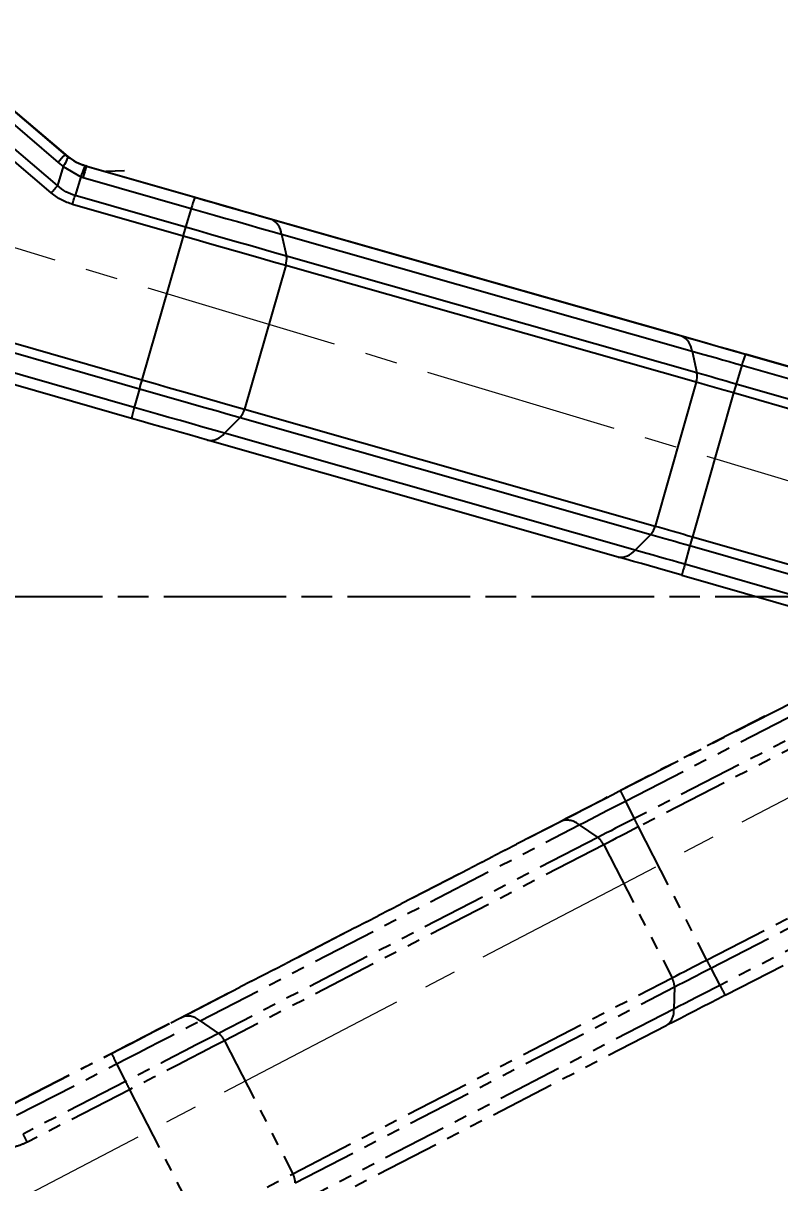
# Model space of a CAD drawing. Header units: millimetres. Extents: x 2180 to 4616, y 795 to 2518.
# Drawn here: x 4154.1 to 4228.2, y 1380.7 to 1494.1 of the extents above; entities that cross this region are included whole.
import ezdxf

# ---------------------------------------------------------------- set-up
doc = ezdxf.new("R2010")
doc.units = ezdxf.units.MM
for name, pattern in [('AM_ISO08W050', [18, 12, -1.5, 3, -1.5]), ('CENTER2', [28.575, 19.05, -3.175, 3.175, -3.175]), ('PHANTOM', [12.7, 6.35, -1.27, 1.27, -1.27, 1.27, -1.27])]:
    doc.linetypes.add(name, pattern=pattern)
for name, color, linetype, lineweight in [('AM_5', 3, 'Continuous', 25), ('AM_7', 4, 'AM_ISO08W050', 25), ('单点划线', 1, 'CENTER2', 13), ('标注', 3, 'Continuous', 13)]:
    doc.layers.add(name, color=color, linetype=linetype, lineweight=lineweight)
doc.styles.add('SLDTEXTSTYLE1', font='txt.shx', dxfattribs={"width": 0.7, "bigfont": 'gbcbig.shx'})
doc.dimstyles.new('SLDDIMSTYLE12$0', dxfattribs={"dimtxt": 12, "dimasz": 10, "dimexe": 0, "dimexo": 0.0625, "dimgap": 0.875, "dimtad": 1, "dimdec": 1, "dimlfac": 1.8, "dimrnd": 1e-09, "dimzin": 12, "dimdsep": 46, "dimtxsty": 'SLDTEXTSTYLE1', "dimcen": 0.09, "dimdle": 8.16, "dimclrd": 3, "dimclre": 3, "dimadec": 0, "dimazin": 3, "dimtfac": 1, "dimtdec": 1, "dimtofl": 0, "dimtmove": 0, "dimatfit": 3, "dimfxl": 0, "dimfrac": 2, "dimtolj": 1, "dimlwd": 5, "dimlwe": 5, "dimarcsym": 0})
doc.dimstyles.new('SLDDIMSTYLE12$2', dxfattribs={"dimtxt": 12, "dimasz": 10, "dimexe": 0, "dimexo": 0.0625, "dimgap": 0.875, "dimtad": 1, "dimdec": 1, "dimlfac": 1.8, "dimrnd": 1e-09, "dimzin": 12, "dimdsep": 46, "dimtxsty": 'SLDTEXTSTYLE1', "dimcen": 0.09, "dimdle": 8.16, "dimclrd": 3, "dimclre": 3, "dimadec": 0, "dimazin": 3, "dimtfac": 1, "dimtdec": 1, "dimtofl": 0, "dimtmove": 0, "dimatfit": 3, "dimfxl": 0, "dimfrac": 2, "dimtolj": 1, "dimlwd": 5, "dimlwe": 5, "dimarcsym": 0})

# ---------------------------------------------------------------- blocks, each defined once
blk = doc.blocks.new('*D59')
at = {"layer": 'Defpoints', "color": 0, "transparency": 16777216}
for p in [(3962.41, 1529.66), (3963.83, 1448.59), (4266.68, 1438.02), (4266.68, 1438.02), (3985.07, 1291.24)]:
    blk.add_point(p, dxfattribs=at)
at = {"layer": '标注', "color": 3, "linetype": 'Continuous', "lineweight": 5, "transparency": 16777216}
blk.add_arc((4266.68, 1438.02), 303.03, 165.1292, 205.6373, dxfattribs=at)
at = {"layer": '标注', "color": 3, "transparency": 16777216}
for points in [[(3972.19, 1516.24), (3975.4, 1515.33), (3976.52, 1525.41)], [(3994.97, 1307.65), (3991.99, 1306.16), (3997.96, 1297.96)]]:
    blk.add_solid(points, dxfattribs=at)
at = {"layer": '标注', "color": 0, "transparency": 16777216, "insert": (3970.83, 1410.14), "char_height": 10, "attachment_point": 5, "rotation": 275.3833, "style": 'SLDTEXTSTYLE1'}
blk.add_mtext('\\A1;60%%D', dxfattribs=at)
blk = doc.blocks.new('*D66')
at = {"layer": 'AM_5', "color": 3, "lineweight": 5, "transparency": 16777216}
blk.add_line((4016.14, 1438.06), (4014.69, 1438.06), dxfattribs=at)
at = {"layer": 'AM_5', "color": 3, "linetype": 'Continuous', "lineweight": 5, "transparency": 16777216}
blk.add_arc((4266.6, 1438.06), 251.91, 165.5129, 177.7254, dxfattribs=at)
at = {"layer": 'AM_5', "color": 3, "transparency": 16777216}
for points in [[(4021.1, 1501.52), (4024.31, 1500.63), (4025.39, 1510.71)], [(4016.56, 1448.02), (4013.22, 1448.09), (4014.69, 1438.06)]]:
    blk.add_solid(points, dxfattribs=at)
at = {"layer": 'Defpoints', "color": 0, "transparency": 16777216}
for p in [(3962.44, 1529.67), (4019.47, 1486.88), (4016.21, 1438.06), (4266.71, 1438.02), (4269.86, 1438.06)]:
    blk.add_point(p, dxfattribs=at)
at = {"layer": 'AM_5', "color": 0, "transparency": 16777216, "insert": (4010.58, 1475.78), "char_height": 12, "attachment_point": 5, "rotation": 81.6192, "style": 'SLDTEXTSTYLE1'}
blk.add_mtext('\\A1;15%%D', dxfattribs=at)
blk = doc.blocks.new('*D67')
at = {"layer": 'AM_5', "color": 3, "linetype": 'Continuous', "lineweight": 5, "transparency": 16777216}
for p, q in [((4029.9, 1510.6), (4047.33, 1568.46)), ((4274.76, 1499.96), (4056.91, 1565.57))]:
    blk.add_line(p, q, dxfattribs=at)
at = {"layer": 'AM_5', "color": 3, "lineweight": 5, "transparency": 16777216}
blk.add_line((4266.57, 1438.12), (4284.33, 1497.08), dxfattribs=at)
at = {"layer": 'AM_5', "color": 3, "transparency": 16777216}
for points in [[(4057.39, 1567.17), (4056.43, 1563.98), (4047.33, 1568.46)], [(4275.24, 1501.56), (4274.28, 1498.36), (4284.33, 1497.08)]]:
    blk.add_solid(points, dxfattribs=at)
at = {"layer": 'Defpoints', "color": 0, "transparency": 16777216}
for p in [(4047.33, 1568.46), (4029.89, 1510.54), (4266.56, 1438.06)]:
    blk.add_point(p, dxfattribs=at)
at = {"layer": 'AM_5', "color": 0, "transparency": 16777216, "insert": (4167.81, 1539.35), "char_height": 12, "attachment_point": 5, "rotation": 343.2384, "style": 'SLDTEXTSTYLE1'}
blk.add_mtext('\\A1;225', dxfattribs=at)

msp = doc.modelspace()

# ---------------------------------------------------------------- linework, layer by layer
at = {"color": 7, "linetype": 'Continuous', "lineweight": 25}
for p, q in [((4037.894, 1494.987), (4165.477, 1458.401)), ((4038.138, 1495.851), (4165.72, 1459.265)), ((4164.975, 1456.568), (4036.636, 1493.371)), ((4164.698, 1455.493), (4036.36, 1492.297)), ((4151.317, 1485.842), (4157.538, 1480.535)), ((4151.984, 1486.594), (4158.205, 1481.287)), ((4152.016, 1486.601), (4158.238, 1481.294)), ((4157.468, 1478.257), (4150.759, 1483.98)), ((4156.86, 1477.549), (4150.151, 1483.272)), ((4158.205, 1481.287), (4158.238, 1481.294)), ((4158.238, 1481.294), (4158.484, 1481.095)), ((4158.031, 1480.138), (4157.468, 1478.257)), ((4157.538, 1480.535), (4158.031, 1480.138)), ((4158.031, 1480.138), (4159.745, 1479.136)), ((4160.337, 1480.166), (4160.227, 1480.199)), ((4160.227, 1480.199), (4160.336, 1480.166)), ((4160.306, 1480.16), (4160.336, 1480.166)), ((4160.306, 1480.16), (4170.9, 1477.122)), ((4160.336, 1480.166), (4170.93, 1477.128)), ((4159.745, 1479.136), (4159.191, 1477.29)), ((4159.745, 1479.136), (4159.963, 1479.071)), ((4159.963, 1479.071), (4170.556, 1476.033)), ((4164.022, 1479.698), (4162.203, 1479.631)), ((4170.004, 1474.189), (4159.191, 1477.29)), ((4169.751, 1473.323), (4158.939, 1476.424)), ((4170.556, 1476.033), (4170.004, 1474.189)), ((4177.176, 1475.344), (4217.362, 1463.917)), ((4178.366, 1474.989), (4218.551, 1463.562)), ((4169.751, 1473.323), (4165.72, 1459.265)), ((4179.393, 1473.509), (4179.877, 1471.369)), ((4179.393, 1473.509), (4219.578, 1462.082)), ((4220.062, 1459.942), (4179.877, 1471.369)), ((4179.807, 1470.451), (4175.776, 1456.393)), ((4219.992, 1459.024), (4179.807, 1470.451)), ((4219.578, 1462.082), (4220.062, 1459.942)), ((4224.798, 1461.778), (4248.592, 1454.954)), ((4240.09, 1457.407), (4224.827, 1461.784)), ((4224.454, 1460.689), (4223.902, 1458.845)), ((4224.454, 1460.689), (4249.666, 1453.459)), ((4219.992, 1459.024), (4215.961, 1444.965)), ((4251.06, 1451.057), (4223.902, 1458.845)), ((4165.477, 1458.401), (4164.975, 1456.568)), ((4223.649, 1457.979), (4219.618, 1443.921)), ((4244.933, 1451.876), (4223.649, 1457.979)), ((4175.776, 1456.393), (4215.961, 1444.965)), ((4175.35, 1455.581), (4173.812, 1454.044)), ((4175.35, 1455.581), (4215.535, 1444.153)), ((4213.997, 1442.616), (4173.812, 1454.044)), ((4212.349, 1441.934), (4172.164, 1453.361)), ((4215.535, 1444.153), (4213.997, 1442.616)), ((4219.618, 1443.921), (4240.902, 1437.817)), ((4219.375, 1443.057), (4218.873, 1441.224)), ((4219.375, 1443.057), (4246.533, 1435.268)), ((4244.085, 1433.994), (4218.873, 1441.224)), ((4218.596, 1440.15), (4242.404, 1433.322))]:
    msp.add_line(p, q, dxfattribs=at)
at = {"color": 7, "linetype": 'PHANTOM', "lineweight": 25}
for p, q in [((4212.559, 1419.087), (4234.579, 1430.394)), ((4213.054, 1418.058), (4234.9, 1429.275)), ((4235.473, 1427.406), (4213.912, 1416.335)), ((4226.701, 1426.364), (4212.576, 1419.112)), ((4234.018, 1425.645), (4214.321, 1415.531)), ((4213.054, 1418.058), (4213.912, 1416.335)), ((4168.551, 1396.392), (4205.673, 1415.558)), ((4169.66, 1396.947), (4206.783, 1416.113)), ((4171.423, 1396.571), (4208.545, 1415.737)), ((4208.545, 1415.737), (4210.362, 1414.507)), ((4214.321, 1415.531), (4221.002, 1402.521)), ((4210.362, 1414.507), (4173.24, 1395.341)), ((4210.94, 1413.79), (4173.817, 1394.624)), ((4210.94, 1413.79), (4217.621, 1400.78)), ((4221.416, 1401.724), (4244.502, 1413.579)), ((4221.002, 1402.521), (4240.699, 1412.635)), ((4245.636, 1412.025), (4222.304, 1400.044)), ((4222.837, 1399.072), (4244.87, 1410.385)), ((4180.498, 1381.614), (4217.621, 1400.78)), ((4221.416, 1401.724), (4222.304, 1400.044)), ((4180.743, 1380.731), (4217.865, 1399.897)), ((4217.865, 1399.897), (4217.796, 1397.723)), ((4217.796, 1397.723), (4180.673, 1378.557)), ((4171.423, 1396.571), (4173.24, 1395.341)), ((4217.061, 1396.098), (4179.939, 1376.932)), ((4173.817, 1394.624), (4180.498, 1381.614)), ((4152.954, 1388.359), (4162.757, 1393.393)), ((4152.971, 1388.384), (4162.774, 1393.418)), ((4153.448, 1387.33), (4163.251, 1392.364)), ((4163.251, 1392.364), (4164.11, 1390.642)), ((4164.11, 1390.642), (4154.104, 1385.504)), ((4164.519, 1389.837), (4154.513, 1384.699)), ((4164.519, 1389.837), (4171.2, 1376.827))]:
    msp.add_line(p, q, dxfattribs=at)
at = {"color": 7, "linetype": 'Continuous', "lineweight": 25, "flags": 128}
for points in [[(4170.9, 1477.122), (4171.861, 1476.846), (4172.819, 1476.572), (4173.773, 1476.299), (4174.718, 1476.029), (4175.653, 1475.762), (4176.575, 1475.499), (4177.48, 1475.241), (4178.366, 1474.989)], [(4170.93, 1477.128), (4171.734, 1476.898), (4172.536, 1476.668), (4173.334, 1476.44), (4174.125, 1476.214), (4174.907, 1475.99), (4175.678, 1475.771), (4176.435, 1475.555), (4177.176, 1475.344)], [(4170.556, 1476.033), (4171.694, 1475.707), (4172.828, 1475.382), (4173.957, 1475.059), (4175.076, 1474.739), (4176.183, 1474.424), (4177.273, 1474.113), (4178.344, 1473.807), (4179.393, 1473.509)], [(4179.807, 1470.451), (4178.614, 1470.791), (4177.395, 1471.138), (4176.154, 1471.492), (4174.895, 1471.851), (4173.621, 1472.215), (4172.337, 1472.582), (4171.046, 1472.952), (4169.751, 1473.323)], [(4179.877, 1471.369), (4178.705, 1471.703), (4177.508, 1472.044), (4176.29, 1472.391), (4175.054, 1472.744), (4173.803, 1473.101), (4172.542, 1473.462), (4171.275, 1473.825), (4170.004, 1474.189)], [(4217.362, 1463.917), (4218.248, 1463.664), (4219.153, 1463.407), (4220.074, 1463.144), (4221.009, 1462.877), (4221.954, 1462.607), (4222.908, 1462.334), (4223.866, 1462.06), (4224.827, 1461.784)], [(4218.551, 1463.562), (4219.292, 1463.351), (4220.049, 1463.135), (4220.82, 1462.916), (4221.602, 1462.692), (4222.394, 1462.466), (4223.191, 1462.238), (4223.993, 1462.008), (4224.798, 1461.778)], [(4219.578, 1462.082), (4220.157, 1461.917), (4220.748, 1461.749), (4221.35, 1461.577), (4221.96, 1461.403), (4222.578, 1461.226), (4223.2, 1461.048), (4223.826, 1460.869), (4224.454, 1460.689)], [(4223.902, 1458.845), (4223.407, 1458.987), (4222.914, 1459.128), (4222.424, 1459.268), (4221.938, 1459.407), (4221.457, 1459.545), (4220.983, 1459.68), (4220.518, 1459.812), (4220.062, 1459.942)], [(4165.72, 1459.265), (4167.015, 1458.894), (4168.306, 1458.524), (4169.59, 1458.157), (4170.864, 1457.793), (4172.123, 1457.433), (4173.364, 1457.079), (4174.583, 1456.732), (4175.776, 1456.393)], [(4223.649, 1457.979), (4223.178, 1458.114), (4222.709, 1458.249), (4222.242, 1458.382), (4221.779, 1458.515), (4221.321, 1458.645), (4220.87, 1458.774), (4220.426, 1458.9), (4219.992, 1459.024)], [(4165.477, 1458.401), (4166.748, 1458.036), (4168.015, 1457.673), (4169.276, 1457.313), (4170.527, 1456.955), (4171.763, 1456.602), (4172.981, 1456.255), (4174.178, 1455.914), (4175.35, 1455.581)], [(4173.812, 1454.044), (4172.763, 1454.342), (4171.692, 1454.647), (4170.602, 1454.958), (4169.495, 1455.274), (4168.376, 1455.594), (4167.247, 1455.917), (4166.112, 1456.242), (4164.975, 1456.568)], [(4172.164, 1453.361), (4171.278, 1453.613), (4170.373, 1453.871), (4169.452, 1454.134), (4168.517, 1454.401), (4167.572, 1454.671), (4166.618, 1454.944), (4165.659, 1455.218), (4164.698, 1455.493)], [(4215.961, 1444.965), (4216.395, 1444.842), (4216.839, 1444.716), (4217.29, 1444.587), (4217.748, 1444.456), (4218.211, 1444.324), (4218.678, 1444.19), (4219.147, 1444.056), (4219.618, 1443.921)], [(4215.535, 1444.153), (4215.991, 1444.024), (4216.456, 1443.891), (4216.93, 1443.756), (4217.411, 1443.619), (4217.897, 1443.48), (4218.387, 1443.339), (4218.88, 1443.198), (4219.375, 1443.057)], [(4218.596, 1440.15), (4217.792, 1440.38), (4216.99, 1440.61), (4216.192, 1440.838), (4215.401, 1441.064), (4214.619, 1441.287), (4213.848, 1441.507), (4213.091, 1441.723), (4212.349, 1441.934)], [(4218.873, 1441.224), (4218.245, 1441.404), (4217.619, 1441.583), (4216.996, 1441.761), (4216.379, 1441.937), (4215.768, 1442.112), (4215.167, 1442.283), (4214.576, 1442.452), (4213.997, 1442.616)]]:
    msp.add_lwpolyline(points, dxfattribs=at)
at = {"color": 7, "linetype": 'PHANTOM', "lineweight": 25, "flags": 128}
for points in [[(4205.673, 1415.558), (4206.492, 1415.98), (4207.328, 1416.412), (4208.18, 1416.85), (4209.044, 1417.296), (4209.918, 1417.746), (4210.8, 1418.199), (4211.687, 1418.655), (4212.576, 1419.112)], [(4206.783, 1416.113), (4207.468, 1416.466), (4208.168, 1416.827), (4208.88, 1417.195), (4209.603, 1417.567), (4210.335, 1417.944), (4211.073, 1418.323), (4211.815, 1418.705), (4212.559, 1419.087)], [(4208.545, 1415.737), (4209.08, 1416.013), (4209.626, 1416.294), (4210.182, 1416.581), (4210.747, 1416.872), (4211.318, 1417.166), (4211.894, 1417.462), (4212.473, 1417.759), (4213.054, 1418.058)], [(4213.912, 1416.335), (4213.455, 1416.1), (4212.999, 1415.866), (4212.545, 1415.633), (4212.096, 1415.401), (4211.651, 1415.172), (4211.213, 1414.947), (4210.783, 1414.725), (4210.362, 1414.507)], [(4214.321, 1415.531), (4213.885, 1415.307), (4213.451, 1415.084), (4213.019, 1414.862), (4212.591, 1414.641), (4212.167, 1414.423), (4211.75, 1414.208), (4211.341, 1413.997), (4210.94, 1413.79)], [(4217.621, 1400.78), (4218.022, 1400.987), (4218.431, 1401.199), (4218.848, 1401.414), (4219.272, 1401.632), (4219.7, 1401.852), (4220.132, 1402.074), (4220.566, 1402.297), (4221.002, 1402.521)], [(4217.865, 1399.897), (4218.286, 1400.114), (4218.716, 1400.336), (4219.154, 1400.561), (4219.599, 1400.79), (4220.049, 1401.022), (4220.502, 1401.255), (4220.958, 1401.489), (4221.416, 1401.724)], [(4222.304, 1400.044), (4221.723, 1399.746), (4221.144, 1399.448), (4220.568, 1399.152), (4219.997, 1398.858), (4219.433, 1398.568), (4218.877, 1398.281), (4218.33, 1397.999), (4217.796, 1397.723)], [(4222.837, 1399.072), (4222.093, 1398.69), (4221.351, 1398.308), (4220.613, 1397.929), (4219.882, 1397.552), (4219.159, 1397.18), (4218.446, 1396.813), (4217.746, 1396.452), (4217.061, 1396.098)], [(4162.757, 1393.393), (4163.646, 1393.85), (4164.533, 1394.306), (4165.415, 1394.759), (4166.29, 1395.209), (4167.154, 1395.654), (4168.005, 1396.093), (4168.842, 1396.524), (4169.66, 1396.947)], [(4162.774, 1393.418), (4163.518, 1393.8), (4164.261, 1394.182), (4164.998, 1394.561), (4165.73, 1394.938), (4166.453, 1395.31), (4167.166, 1395.677), (4167.866, 1396.038), (4168.551, 1396.392)], [(4163.251, 1392.364), (4164.304, 1392.905), (4165.354, 1393.444), (4166.398, 1393.981), (4167.433, 1394.514), (4168.456, 1395.041), (4169.464, 1395.56), (4170.454, 1396.071), (4171.423, 1396.571)], [(4173.24, 1395.341), (4172.157, 1394.783), (4171.051, 1394.212), (4169.925, 1393.632), (4168.782, 1393.043), (4167.626, 1392.448), (4166.459, 1391.848), (4165.286, 1391.246), (4164.11, 1390.642)], [(4173.817, 1394.624), (4172.715, 1394.055), (4171.588, 1393.474), (4170.441, 1392.883), (4169.277, 1392.283), (4168.099, 1391.677), (4166.911, 1391.066), (4165.717, 1390.452), (4164.519, 1389.837)], [(4171.2, 1376.827), (4172.398, 1377.443), (4173.592, 1378.057), (4174.78, 1378.668), (4175.958, 1379.274), (4177.122, 1379.873), (4178.269, 1380.464), (4179.395, 1381.045), (4180.498, 1381.614)]]:
    msp.add_lwpolyline(points, dxfattribs=at)
at = {"color": 7, "linetype": 'Continuous', "lineweight": 25}
for centre, radius, start, end in [((4172.833, 1467.638), 20.007, 136.98231, 139.86093), ((4175.639, 1474.722), 16.269, 160.47233, 164.49361), ((4186.233, 1471.684), 16.269, 160.47233, 164.49361), ((4177.581, 1473.348), 1.819, 5.07762, 64.46165), ((4250.443, 1450.266), 83.921, 163.43713, 164.05307), ((4177.927, 1471.055), 1.975, 342.17658, 9.14397), ((4217.766, 1461.921), 1.819, 5.07766, 64.46203), ((4240.13, 1456.34), 16.268, 160.47228, 164.49364), ((4218.112, 1459.628), 1.975, 342.17656, 9.14413), ((4245.173, 1436.403), 82.676, 163.94748, 164.56969), ((4304.34, 1434.922), 83.921, 163.43713, 164.05307), ((4179.055, 1452.37), 14.692, 163.40044, 167.7271), ((4173.885, 1456.868), 1.95, 318.69224, 345.8928), ((4172.403, 1455.115), 1.77, 262.23993, 322.75953), ((4214.07, 1445.441), 1.95, 318.69201, 345.89284), ((4299.07, 1421.059), 82.676, 163.94748, 164.5697), ((4212.588, 1443.687), 1.77, 262.23993, 322.75953), ((4232.952, 1437.026), 14.692, 163.40041, 167.72716)]:
    msp.add_arc(centre, radius, start, end, dxfattribs=at)
at = {"color": 7, "linetype": 'PHANTOM', "lineweight": 25}
for centre, radius, start, end in [((4227.461, 1425.613), 16.268, 203.65312, 207.67448), ((4207.334, 1414.38), 1.819, 48.2585, 107.64287), ((4288.939, 1453.935), 83.921, 206.61797, 207.23391), ((4209.155, 1412.944), 1.975, 25.3574, 52.32497), ((4294.582, 1440.22), 82.676, 207.12832, 207.75054), ((4215.916, 1399.833), 1.95, 1.87285, 29.07368), ((4235.443, 1406.619), 14.692, 206.58125, 210.908), ((4216.036, 1397.54), 1.77, 305.42077, 5.94037), ((4170.212, 1395.214), 1.819, 48.25846, 107.64249), ((4172.033, 1393.778), 1.975, 25.35742, 52.32481), ((4177.659, 1399.92), 16.269, 203.65317, 207.67445), ((4239.137, 1428.241), 83.921, 206.61798, 207.23391), ((4178.794, 1380.667), 1.95, 1.87308, 29.07364)]:
    msp.add_arc(centre, radius, start, end, dxfattribs=at)
at = {"color": 7, "linetype": 'Continuous', "lineweight": 25}
for points, knots in [([(4158.205, 1481.287), (4158.25, 1481.249), (4158.332, 1481.181), (4158.415, 1481.117), (4158.452, 1481.088)], [0, 0, 0, 0, 0.5576718, 1, 1, 1, 1]), ([(4158.452, 1481.088), (4158.457, 1481.024), (4158.467, 1480.895), (4158.176, 1480.39), (4158.031, 1480.138)], [0, 0, 0, 0, 0.5008043, 1, 1, 1, 1]), ([(4158.452, 1481.088), (4158.727, 1480.898), (4159.267, 1480.525), (4159.891, 1480.302), (4160.197, 1480.192)], [0, 0, 0, 0, 0.5083155, 1, 1, 1, 1]), ([(4158.484, 1481.095), (4158.758, 1480.905), (4159.296, 1480.531), (4159.92, 1480.308), (4160.227, 1480.199)], [0, 0, 0, 0, 0.50800634, 1, 1, 1, 1]), ([(4160.197, 1480.192), (4160.161, 1480.147), (4160.087, 1480.058), (4159.859, 1479.443), (4159.745, 1479.136)], [0, 0, 0, 0, 0.5, 1, 1, 1, 1]), ([(4160.197, 1480.192), (4160.218, 1480.186), (4160.254, 1480.175), (4160.29, 1480.164), (4160.306, 1480.16)], [0, 0, 0, 0, 0.5601455, 1, 1, 1, 1]), ([(4159.191, 1477.29), (4158.882, 1477.4), (4158.251, 1477.623), (4157.732, 1478.043), (4157.468, 1478.257)], [0, 0, 0, 0, 0.4914989, 1, 1, 1, 1]), ([(4158.939, 1476.424), (4158.57, 1476.553), (4157.816, 1476.815), (4157.183, 1477.301), (4156.86, 1477.549)], [0, 0, 0, 0, 0.4902935, 1, 1, 1, 1])]:
    msp.add_open_spline(points, degree=3, knots=knots, dxfattribs=at)
for points in [[(4156.86, 1477.549), (4156.919, 1477.619), (4157.038, 1477.757), (4157.205, 1477.953), (4157.355, 1478.127), (4157.43, 1478.214), (4157.468, 1478.257)], [(4158.939, 1476.424), (4158.963, 1476.507), (4159.011, 1476.675), (4159.08, 1476.911), (4159.143, 1477.126), (4159.175, 1477.235), (4159.192, 1477.29)]]:
    msp.add_open_spline(points, degree=3, dxfattribs=at)
at = {"color": 7, "linetype": 'PHANTOM', "lineweight": 25}
msp.add_open_spline([(4154.513, 1384.699), (4154.473, 1384.777), (4154.394, 1384.932), (4154.282, 1385.151), (4154.181, 1385.35), (4154.13, 1385.453), (4154.104, 1385.504)], degree=3, dxfattribs=at)
msp.add_open_spline([(4154.513, 1384.699), (4154.155, 1384.54), (4153.426, 1384.216), (4152.632, 1384.137), (4152.227, 1384.097)], degree=3, knots=[0, 0, 0, 0, 0.4902935, 1, 1, 1, 1], dxfattribs=at)
at = {"layer": 'AM_7'}
msp.add_line((4269.858, 1438.056), (4016.206, 1438.056), dxfattribs=at)
at = {"layer": '单点划线'}
for q in [(3962.412, 1529.66), (3985.066, 1291.244)]:
    msp.add_line((4266.679, 1438.019), q, dxfattribs=at)

# ---------------------------------------------------------------- dimensions: what is measured, and where the dimension line sits
at = {"layer": 'AM_5'}
dim = msp.add_linear_dim(base=(4047.331, 1568.458), p1=(4266.555, 1438.056), p2=(4029.886, 1510.538), angle=163.23837, text='225', dimstyle='SLDDIMSTYLE12$0', override={"dimlfac": 1, "dimpost": ''}, dxfattribs=at)
dim.commit()
dim.dimension.update_dxf_attribs({"geometry": '*D67', "text_midpoint": (4167.814, 1539.35)})
dim = msp.add_angular_dim_2l(base=(4019.466, 1486.876), line1=((4266.709, 1438.025), (3962.441, 1529.666)), line2=((4269.858, 1438.056), (4016.206, 1438.056)), text='15%%D', dimstyle='SLDDIMSTYLE12$2', override={"dimlfac": 1, "dimpost": ''}, dxfattribs=at)
dim.commit()
dim.dimension.update_dxf_attribs({"geometry": '*D66', "text_midpoint": (4010.579, 1475.775)})
at = {"layer": '标注'}
dim = msp.add_angular_dim_2l(base=(3963.832, 1448.586), line1=((4266.679, 1438.019), (3962.412, 1529.66)), line2=((4266.679, 1438.019), (3985.066, 1291.244)), text='60%%D', dimstyle='SLDDIMSTYLE12$2', override={"dimtxt": 10, "dimadec": 3, "dimtdec": 3, "dimtzin": 0}, dxfattribs=at)
dim.commit()
dim.dimension.update_dxf_attribs({"geometry": '*D59', "text_midpoint": (3970.833, 1410.14)})

doc.saveas('drawing.dxf')
